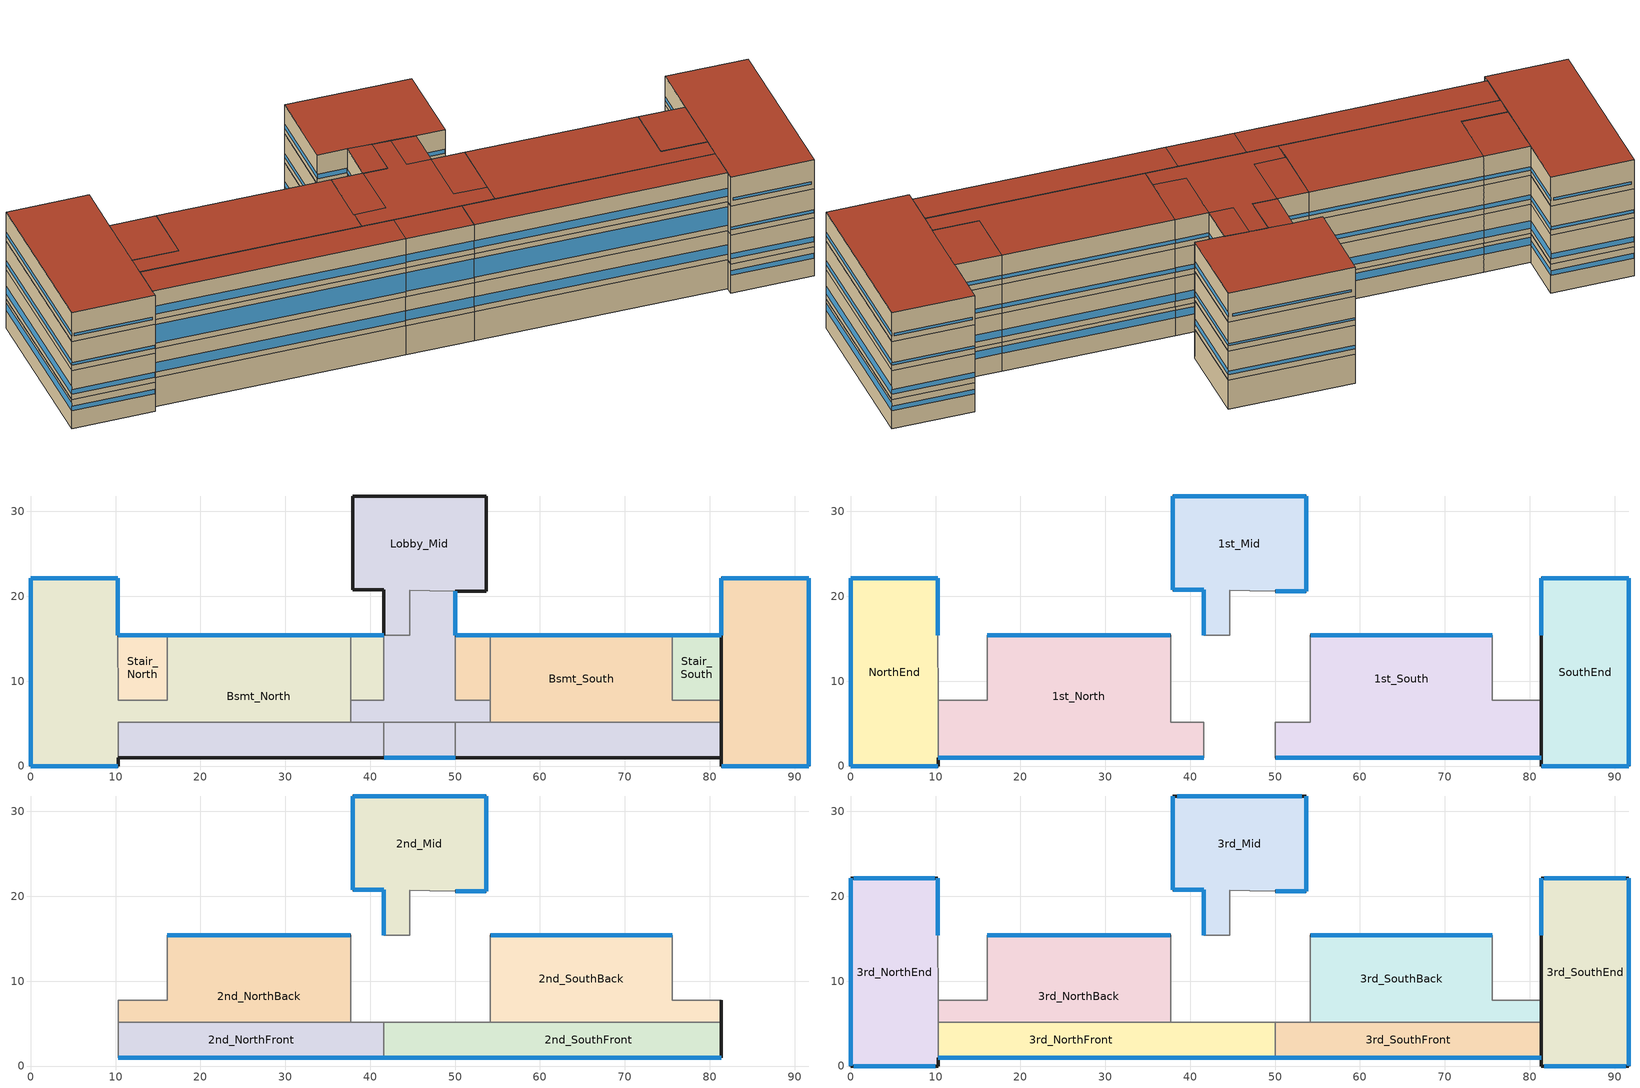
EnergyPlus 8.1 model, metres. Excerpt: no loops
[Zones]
Bsmt_North
 floor ground (Bldg101 Exterior Floor): 10.27,22.12 10.27,15.39 10.3,0.97 10.3,0 0,0 0,22.12 z0; 37.71,15.39 37.71,5.18 10.3,5.18 10.3,0.97 10.29,7.77 16.07,7.77 16.07,15.39 z0; 41.62,15.39 41.62,7.77 37.71,7.77 37.71,15.39 z0
 wall outside (Bldg101 Exterior Brick Wall): 10.27,15.39 10.27,22.12 0,22.12 0,0 10.3,0 10.3,0.97 / 41.62,15.39 37.71,15.39 16.07,15.39 z0:4.06
 wall to Lobby_Mid (Bldg101 Interior Partition Brick): 10.3,0.97 10.3,5.18 37.71,5.18 37.71,7.77 41.62,7.77 41.62,15.39 z0:4.06
 wall to Stair_North (Bldg101 Interior Partition Brick): 16.07,15.39 16.07,7.77 10.29,7.77 10.27,15.39 z0:4.06
 window (Bldg101 Window): 37.68,15.39 16.09,15.39 / 0,22.1 0,0.03 z2.5:3.52; 0.03,0 10.27,0 / 10.25,22.12 0.03,22.12 z2.5:3.15; 10.27,15.42 10.27,22.1 z2.5:3.16; 41.59,15.39 37.73,15.39 z2.5:3.53
Bsmt_South
 floor ground (Bldg101 Exterior Floor): 91.68,22.12 91.68,0 81.38,0 81.39,22.12 z0; 75.6,15.39 75.6,7.77 81.39,7.77 81.38,5.18 54.17,5.18 54.17,15.39 z0; 54.17,15.39 54.17,7.77 50.05,7.77 50.05,15.39 z0
 wall outside (Bldg101 Exterior Brick Wall): 81.38,5.18 81.39,7.77 81.39,5.18 81.38,2.77 81.38,0 91.68,0 91.68,22.12 81.39,22.12 81.39,15.39 81.39,7.77 / 75.6,15.39 54.17,15.39 50.05,15.39 z0:4.06
 wall to Lobby_Mid (Bldg101 Interior Partition Brick): 50.05,15.39 50.05,7.77 54.17,7.77 54.17,5.18 81.38,5.18 z0:4.06
 wall to Stair_South (Bldg101 Interior Partition Brick): 81.39,7.77 75.6,7.77 75.6,15.39 z0:4.06
 window (Bldg101 Window): 91.66,22.12 81.42,22.12 / 81.41,0 91.66,0 z2.5:3.15; 91.68,0.03 91.68,22.1 / 75.58,15.39 54.19,15.39 z2.5:3.52; 81.39,22.1 81.39,15.42 z2.5:3.16; 54.14,15.39 50.08,15.39 z2.5:3.53
Lobby_Mid
 floor ground (Bldg101 Exterior Floor): 47,20.65 50.05,20.59 50.05,15.39 47,15.39 z0; 53.66,31.81 53.66,20.59 50.05,20.59 41.62,20.76 37.96,20.76 37.96,31.81 z0; 41.62,5.18 41.62,0.97 10.3,0.97 10.3,5.18 z0; 41.62,5.18 50.05,5.18 50.05,0.97 41.62,0.97 z0; 81.38,5.18 81.38,0.97 50.05,0.97 50.05,5.18 z0; 44.67,20.7 47,20.65 47,15.39 50.05,15.39 50.05,7.77 54.17,7.77 54.17,5.18 37.71,5.18 37.71,7.77 41.62,7.77 41.62,15.39 44.67,15.39 z0; 41.62,20.76 44.67,20.7 44.67,15.39 41.62,15.39 z0
 floor to Bsmt_North (Bldg101 Interior Floor): 41.62,15.39 41.62,7.77 37.71,7.77 37.71,15.39 z4.06
 floor to Bsmt_South (Bldg101 Interior Floor): 54.17,15.39 54.17,7.77 50.05,7.77 50.05,15.39 z4.06
 wall outside (Bldg101 Exterior Brick Wall): 50.05,15.39 50.05,20.59 53.66,20.59 53.66,31.81 37.96,31.81 37.96,20.76 41.62,20.76 41.62,15.39 / 10.3,0.97 41.62,0.97 50.05,0.97 81.38,0.97 81.38,5.18 z0:4.06; 41.62,0.97 50.05,0.97 / 41.62,15.39 37.71,15.39 / 54.17,15.39 50.05,15.39 50.05,20.59 z4.06:8.13; 41.62,15.39 37.71,15.39 / 54.17,15.39 50.05,15.39 50.05,20.59 z8.13:12.19; 41.62,15.39 37.71,15.39 / 54.17,15.39 50.05,15.39 50.05,20.59 z12.19:16.26
 wall to 1st_South (Bldg101 Interior Partition Brick): 50.05,0.97 50.05,5.18 54.17,5.18 54.17,7.77 54.17,15.39 z4.06:8.13
 wall to 1st_North (Bldg101 Interior Partition Brick): 37.71,15.39 37.71,7.77 37.71,5.18 41.62,5.18 41.62,0.97 z4.06:8.13
 wall to 1st_Mid (Bldg101 Interior Partition Brick): 50.05,20.59 47,20.65 44.67,20.7 44.67,15.39 41.62,15.39 z4.06:8.13
 wall to 2nd_SouthBack (Bldg101 Interior Partition Brick): 54.17,5.18 54.17,7.77 54.17,15.39 z8.13:12.19
 wall to 2nd_SouthFront (Bldg101 Interior Partition Brick): 41.62,5.18 50.05,5.18 54.17,5.18 z8.13:12.19
 wall to 2nd_NorthFront (Bldg101 Interior Partition Brick): 37.71,5.18 41.62,5.18 z8.13:12.19
 wall to 2nd_NorthBack (Bldg101 Interior Partition Brick): 37.71,15.39 37.71,7.77 37.71,5.18 z8.13:12.19
 wall to 2nd_Mid (Bldg101 Interior Partition Brick): 50.05,20.59 47,20.65 44.67,20.7 44.67,15.39 41.62,15.39 z8.13:12.19
 wall to 3rd_SouthBack (Bldg101 Interior Partition Brick): 54.17,5.18 54.17,7.77 54.17,15.39 z12.19:16.26
 wall to 3rd_SouthFront (Bldg101 Interior Partition Brick): 50.05,5.18 54.17,5.18 z12.19:16.26
 wall to 3rd_NorthFront (Bldg101 Interior Partition Brick): 37.71,5.18 41.62,5.18 50.05,5.18 z12.19:16.26
 wall to 3rd_NorthBack (Bldg101 Interior Partition Brick): 37.71,15.39 37.71,7.77 37.71,5.18 z12.19:16.26
 wall to 3rd_Mid (Bldg101 Interior Partition Brick): 50.05,20.59 47,20.65 44.67,20.7 44.67,15.39 41.62,15.39 z12.19:16.26
 window (Bldg101 Window): 41.64,0.97 50.03,0.97 z4.82:6.17; 41.59,15.39 37.73,15.39 / 54.14,15.39 50.08,15.39 / 50.05,15.42 50.05,20.56 z4.82:5.85; 41.59,15.39 37.73,15.39 / 54.14,15.39 50.08,15.39 / 50.05,15.42 50.05,20.56 z8.89:9.46; 41.59,15.39 37.73,15.39 / 54.14,15.39 50.08,15.39 z12.95:13.45; 50.05,15.42 50.05,20.56 z12.95:13.44
 roof outside (Bldg101 Exterior Roof): 54.17,5.18 54.17,7.77 50.05,7.77 50.05,15.39 47,15.39 47,20.65 44.67,20.7 44.67,15.39 41.62,15.39 41.62,7.77 37.71,7.77 37.71,5.18 z16.26; 41.62,7.77 41.62,15.39 37.71,15.39 37.71,7.77 z16.26; 54.17,7.77 54.17,15.39 50.05,15.39 50.05,7.77 z16.26; 50.05,15.39 50.05,20.59 47,20.65 47,15.39 z16.26
Stair_North
 floor ground (Bldg101 Exterior Floor): 16.07,15.39 16.07,7.77 10.29,7.77 10.27,15.39 z0
 wall outside (Bldg101 Exterior Brick Wall): 16.07,15.39 10.27,15.39 z4.06:8.13; 16.07,15.39 10.27,15.39 z8.13:12.19; 16.07,15.39 10.27,15.39 z12.19:16.26; 16.07,15.39 10.27,15.39 z0:4.06
 wall to 1st_North (Bldg101 Interior Partition Brick): 10.29,7.77 16.07,7.77 16.07,15.39 z4.06:8.13
 wall to NorthEnd (Bldg101 Interior Partition Brick): 10.27,15.39 10.29,7.77 z4.06:8.13; 10.27,15.39 10.29,7.77 z8.13:12.19
 wall to 2nd_NorthBack (Bldg101 Interior Partition Brick): 10.29,7.77 16.07,7.77 16.07,15.39 z8.13:12.19
 wall to 3rd_NorthBack (Bldg101 Interior Partition Brick): 10.29,7.77 16.07,7.77 16.07,15.39 z12.19:16.26
 wall to 3rd_NorthEnd (Bldg101 Interior Partition Brick): 10.27,15.39 10.29,7.77 z12.19:16.26
 window (Bldg101 Window): 16.04,15.39 10.3,15.39 z4.82:5.85; 16.04,15.39 10.3,15.39 z8.89:9.46; 16.04,15.39 10.3,15.39 z12.95:13.44; 16.04,15.39 10.3,15.39 z2.5:3.52
 roof outside (Bldg101 Exterior Roof): 16.07,7.77 16.07,15.39 10.27,15.39 10.29,7.77 z16.26
Stair_South
 floor ground (Bldg101 Exterior Floor): 81.39,15.39 81.39,7.77 75.6,7.77 75.6,15.39 z0
 wall outside (Bldg101 Exterior Brick Wall): 81.39,7.77 81.39,15.39 75.6,15.39 z4.06:8.13; 81.39,7.77 81.39,15.39 75.6,15.39 z8.13:12.19; 81.39,7.77 81.39,15.39 75.6,15.39 z12.19:16.26; 81.39,7.77 81.39,15.39 75.6,15.39 z0:4.06
 wall to 1st_South (Bldg101 Interior Partition Brick): 75.6,15.39 75.6,7.77 81.39,7.77 z4.06:8.13
 wall to 2nd_SouthBack (Bldg101 Interior Partition Brick): 75.6,15.39 75.6,7.77 81.39,7.77 z8.13:12.19
 wall to 3rd_SouthBack (Bldg101 Interior Partition Brick): 75.6,15.39 75.6,7.77 81.39,7.77 z12.19:16.26
 window (Bldg101 Window): 81.37,15.39 75.63,15.39 z4.82:5.85; 81.37,15.39 75.63,15.39 z8.89:9.46; 81.37,15.39 75.63,15.39 z12.95:13.44; 81.37,15.39 75.63,15.39 z2.5:3.52
 roof outside (Bldg101 Exterior Roof): 81.39,7.77 81.39,15.39 75.6,15.39 75.6,7.77 z16.26
1st_Mid
 floor to Lobby_Mid (Bldg101 Interior Floor): 41.62,20.76 44.67,20.7 44.67,15.39 41.62,15.39 z4.06; 53.66,31.81 53.66,20.59 50.05,20.59 41.62,20.76 37.96,20.76 37.96,31.81 z4.06
 wall outside (Bldg101 Exterior Brick Wall): 50.05,20.59 53.66,20.59 53.66,31.81 37.96,31.81 37.96,20.76 41.62,20.76 41.62,15.39 z4.06:8.13
 window (Bldg101 Window): 41.62,20.74 41.62,15.42 z4.82:5.85; 53.66,20.61 53.66,31.79 / 50.08,20.59 53.63,20.59 / 37.99,20.76 41.59,20.76 / 37.96,31.79 37.96,20.79 z4.82:5.48; 53.63,31.81 37.99,31.81 z4.82:5.31
1st_North
 floor to Bsmt_North (Bldg101 Interior Floor): 37.71,15.39 37.71,5.18 10.3,5.18 10.3,0.97 10.29,7.77 16.07,7.77 16.07,15.39 z4.06
 floor to Lobby_Mid (Bldg101 Interior Floor): 41.62,5.18 41.62,0.97 10.3,0.97 10.3,5.18 z4.06
 wall outside (Bldg101 Exterior Brick Wall): 37.71,15.39 16.07,15.39 / 10.3,0.97 41.62,0.97 z4.06:8.13
 wall to NorthEnd (Bldg101 Interior Partition Brick): 10.29,7.77 10.3,0.97 z4.06:8.13
 window (Bldg101 Window): 37.68,15.39 16.09,15.39 z4.82:5.84; 10.33,0.97 41.59,0.97 z4.82:6.17
1st_South
 floor to Lobby_Mid (Bldg101 Interior Floor): 81.38,5.18 81.38,0.97 50.05,0.97 50.05,5.18 z4.06
 floor to Bsmt_South (Bldg101 Interior Floor): 75.6,15.39 75.6,7.77 81.39,7.77 81.38,5.18 54.17,5.18 54.17,15.39 z4.06
 wall outside (Bldg101 Exterior Brick Wall): 50.05,0.97 81.38,0.97 81.38,5.18 81.39,7.77 / 75.6,15.39 54.17,15.39 z4.06:8.13
 window (Bldg101 Window): 50.08,0.97 81.36,0.97 z4.82:6.17; 75.58,15.39 54.19,15.39 z4.82:5.84
NorthEnd
 floor to Bsmt_North (Bldg101 Interior Floor): 10.27,22.12 10.27,15.39 10.3,0.97 10.3,0 0,0 0,22.12 z4.06
 wall outside (Bldg101 Exterior Brick Wall): 10.27,15.39 10.27,22.12 0,22.12 0,0 10.3,0 10.3,0.97 z4.06:8.13; 10.27,15.39 10.27,22.12 0,22.12 0,0 10.3,0 10.3,0.97 z8.13:12.19
 wall to 2nd_NorthBack (Bldg101 Interior Partition Brick): 10.3,0.97 10.29,7.77 z8.13:12.19
 window (Bldg101 Window): 0.03,0 10.27,0 / 10.25,22.12 0.03,22.12 z4.82:5.48; 0,22.1 0,0.03 z4.82:5.84; 10.27,15.42 10.27,22.1 z4.82:5.85; 0.03,0 10.27,0 / 10.25,22.12 0.03,22.12 z8.89:9.26; 0,22.1 0,0.03 / 10.27,15.42 10.27,22.1 z8.89:9.46
SouthEnd
 floor to Bsmt_South (Bldg101 Interior Floor): 91.68,22.12 91.68,0 81.38,0 81.39,22.12 z4.06
 wall outside (Bldg101 Exterior Brick Wall): 91.68,22.12 81.39,22.12 81.39,15.39 81.39,7.77 81.39,5.18 81.38,2.77 81.38,0 91.68,0 91.68,22.12 z4.06:8.13; 91.68,22.12 81.39,22.12 81.39,15.39 81.39,7.77 81.39,5.18 81.38,2.77 81.38,0 91.68,0 91.68,22.12 z8.13:12.19
 window (Bldg101 Window): 91.66,22.12 81.42,22.12 / 81.41,0 91.66,0 z4.82:5.48; 91.68,0.03 91.68,22.1 z4.82:5.84; 81.39,22.1 81.39,15.42 z4.82:5.85; 91.66,22.12 81.42,22.12 / 81.41,0 91.66,0 z8.89:9.26; 91.68,0.03 91.68,22.1 / 81.39,22.1 81.39,15.42 z8.89:9.46
2nd_Mid
 floor to 1st_Mid (Bldg101 Interior Floor): 41.62,20.76 44.67,20.7 44.67,15.39 41.62,15.39 z8.13; 53.66,31.81 53.66,20.59 50.05,20.59 41.62,20.76 37.96,20.76 37.96,31.81 z8.13
 wall outside (Bldg101 Exterior Brick Wall): 50.05,20.59 53.66,20.59 53.66,31.81 37.96,31.81 37.96,20.76 41.62,20.76 41.62,15.39 z8.13:12.19
 window (Bldg101 Window): 41.62,20.74 41.62,15.42 z8.89:9.46; 53.66,20.61 53.66,31.79 / 50.08,20.59 53.63,20.59 / 37.99,20.76 41.59,20.76 / 37.96,31.79 37.96,20.79 z8.89:9.38; 53.63,31.81 37.99,31.81 z8.89:9.21
2nd_NorthBack
 floor to 1st_North (Bldg101 Interior Floor): 37.71,15.39 37.71,5.18 10.3,5.18 10.3,0.97 10.29,7.77 16.07,7.77 16.07,15.39 z8.13
 wall outside (Bldg101 Exterior Brick Wall): 37.71,15.39 16.07,15.39 z8.13:12.19
 wall to 2nd_NorthFront (Bldg101 Interior Partition Brick): 10.3,0.97 10.3,5.18 37.71,5.18 z8.13:12.19
 window (Bldg101 Window): 37.68,15.39 16.09,15.39 z8.89:9.46
2nd_NorthFront
 floor to 1st_North (Bldg101 Interior Floor): 41.62,5.18 41.62,0.97 10.3,0.97 10.3,5.18 z8.13
 wall outside (Bldg101 Exterior Brick Wall): 10.3,0.97 41.62,0.97 z8.13:12.19
 wall to 2nd_SouthFront (Bldg101 Interior Partition Brick): 41.62,0.97 41.62,5.18 z8.13:12.19
 window (Bldg101 Window): 10.33,0.97 41.59,0.97 z8.89:11.49
2nd_SouthBack
 floor to 1st_South (Bldg101 Interior Floor): 75.6,15.39 75.6,7.77 81.39,7.77 81.38,5.18 54.17,5.18 54.17,15.39 z8.13
 wall outside (Bldg101 Exterior Brick Wall): 81.38,5.18 81.39,7.77 / 75.6,15.39 54.17,15.39 z8.13:12.19
 wall to 2nd_SouthFront (Bldg101 Interior Partition Brick): 54.17,5.18 81.38,5.18 z8.13:12.19
 window (Bldg101 Window): 75.58,15.39 54.19,15.39 z8.89:9.46
2nd_SouthFront
 floor to Lobby_Mid (Bldg101 Interior Floor): 50.05,5.18 50.05,0.97 41.62,0.97 41.62,5.18 z8.13
 floor to 1st_South (Bldg101 Interior Floor): 81.38,5.18 81.38,0.97 50.05,0.97 50.05,5.18 z8.13
 wall outside (Bldg101 Exterior Brick Wall): 41.62,0.97 50.05,0.97 81.38,0.97 81.38,5.18 z8.13:12.19
 window (Bldg101 Window): 41.64,0.97 50.03,0.97 z8.89:11.5; 50.08,0.97 81.36,0.97 z8.89:11.49
3rd_Mid
 floor to 2nd_Mid (Bldg101 Interior Floor): 41.62,20.76 44.67,20.7 44.67,15.39 41.62,15.39 z12.19; 53.66,31.81 53.66,20.59 50.05,20.59 41.62,20.76 37.96,20.76 37.96,31.81 z12.19
 wall outside (Bldg101 Exterior Brick Wall): 50.05,20.59 53.66,20.59 53.66,31.81 37.96,31.81 37.96,20.76 41.62,20.76 41.62,15.39 z12.19:16.26
 window (Bldg101 Window): 41.62,20.74 41.62,15.42 z12.95:13.44; 53.66,20.61 53.66,31.79 / 37.96,31.79 37.96,20.79 z12.95:13.52; 50.08,20.59 53.63,20.59 / 37.99,20.76 41.59,20.76 z12.95:13.53; 53.13,31.81 38.48,31.81 z12.95:13.26
 roof outside (Bldg101 Exterior Roof): 44.67,15.39 44.67,20.7 41.62,20.76 41.62,15.39 z16.26; 53.66,20.59 53.66,31.81 37.96,31.81 37.96,20.76 41.62,20.76 50.05,20.59 z16.26
3rd_NorthBack
 floor to 2nd_NorthBack (Bldg101 Interior Floor): 37.71,15.39 37.71,5.18 10.3,5.18 10.3,0.97 10.29,7.77 16.07,7.77 16.07,15.39 z12.19
 wall outside (Bldg101 Exterior Brick Wall): 37.71,15.39 16.07,15.39 z12.19:16.26
 wall to 3rd_NorthFront (Bldg101 Interior Partition Brick): 10.3,0.97 10.3,5.18 37.71,5.18 z12.19:16.26
 wall to 3rd_NorthEnd (Bldg101 Interior Partition Brick): 10.29,7.77 10.3,0.97 z12.19:16.26
 window (Bldg101 Window): 37.68,15.39 16.09,15.39 z12.95:13.44
 roof outside (Bldg101 Exterior Roof): 10.3,0.97 10.3,5.18 37.71,5.18 37.71,15.39 16.07,15.39 16.07,7.77 10.29,7.77 z16.26
3rd_NorthEnd
 floor to NorthEnd (Bldg101 Interior Floor): 10.27,22.12 10.27,15.39 10.3,0.97 10.3,0 0,0 0,22.12 z12.19
 wall outside (Bldg101 Exterior Brick Wall): 10.27,15.39 10.27,22.12 0,22.12 0,0 10.3,0 10.3,0.97 z12.19:16.26
 window (Bldg101 Window): 0.34,0 9.96,0 / 9.93,22.12 0.34,22.12 z12.95:13.26; 0,22.1 0,0.03 / 10.27,15.42 10.27,22.1 z12.95:13.44
 roof outside (Bldg101 Exterior Roof): 10.3,0 10.3,0.97 10.27,15.39 10.27,22.12 0,22.12 0,0 z16.26
3rd_NorthFront
 floor to 2nd_NorthFront (Bldg101 Interior Floor): 41.62,5.18 41.62,0.97 10.3,0.97 10.3,5.18 z12.19
 floor to 2nd_SouthFront (Bldg101 Interior Floor): 50.05,5.18 50.05,0.97 41.62,0.97 41.62,5.18 z12.19
 wall outside (Bldg101 Exterior Brick Wall): 10.3,0.97 41.62,0.97 50.05,0.97 z12.19:16.26
 wall to 3rd_SouthFront (Bldg101 Interior Partition Brick): 50.05,0.97 50.05,5.18 z12.19:16.26
 window (Bldg101 Window): 10.33,0.97 41.59,0.97 z12.95:14.05; 41.64,0.97 50.03,0.97 z12.95:14.06
 roof outside (Bldg101 Exterior Roof): 41.62,0.97 41.62,5.18 10.3,5.18 10.3,0.97 z16.26; 50.05,0.97 50.05,5.18 41.62,5.18 41.62,0.97 z16.26
3rd_SouthBack
 floor to 2nd_SouthBack (Bldg101 Interior Floor): 75.6,15.39 75.6,7.77 81.39,7.77 81.38,5.18 54.17,5.18 54.17,15.39 z12.19
 wall outside (Bldg101 Exterior Brick Wall): 81.38,5.18 81.39,7.77 / 75.6,15.39 54.17,15.39 z12.19:16.26
 wall to 3rd_SouthFront (Bldg101 Interior Partition Brick): 54.17,5.18 81.38,5.18 z12.19:16.26
 window (Bldg101 Window): 75.58,15.39 54.19,15.39 z12.95:13.44
 roof outside (Bldg101 Exterior Roof): 81.38,5.18 81.39,7.77 75.6,7.77 75.6,15.39 54.17,15.39 54.17,5.18 z16.26
3rd_SouthEnd
 floor to SouthEnd (Bldg101 Interior Floor): 91.68,22.12 91.68,0 81.38,0 81.39,22.12 z12.19
 wall outside (Bldg101 Exterior Brick Wall): 91.68,22.12 81.39,22.12 81.39,15.39 81.39,7.77 81.39,5.18 81.38,2.77 81.38,0 91.68,0 91.68,22.12 z12.19:16.26
 window (Bldg101 Window): 91.34,22.12 81.74,22.12 / 81.72,0 91.34,0 z12.95:13.26; 91.68,0.03 91.68,22.1 / 81.39,22.1 81.39,15.42 z12.95:13.44
 roof outside (Bldg101 Exterior Roof): 91.68,0 91.68,22.12 81.39,22.12 81.38,0 z16.26
3rd_SouthFront
 floor to 2nd_SouthFront (Bldg101 Interior Floor): 81.38,5.18 81.38,0.97 50.05,0.97 50.05,5.18 z12.19
 wall outside (Bldg101 Exterior Brick Wall): 50.05,0.97 81.38,0.97 81.38,5.18 z12.19:16.26
 window (Bldg101 Window): 50.08,0.97 81.36,0.97 z12.95:14.05
 roof outside (Bldg101 Exterior Roof): 81.38,0.97 81.38,5.18 50.05,5.18 50.05,0.97 z16.26
[Building]
Medium Office: North Axis {deg}=85; Loads Convergence Tolerance Value=0.075; Temperature Convergence Tolerance Value {deltaC}=0.4; Solar Distribution=FullExterior; Maximum Number of Warmup Days=50
[Site:Location]
Site 1: Latitude {deg}=39.87; Longitude {deg}=-75.23; Time Zone {hr}=-5; Elevation {m}=2
[SizingPeriod:DesignDay] Day of Month=21; Dry-Bulb Temperature Range Modifier Type=DefaultMultipliers; Barometric Pressure {Pa}=100965; Wind Direction {deg}=300; Rain Indicator=No; Snow Indicator=No; Daylight Saving Time Indicator=No
Name | Month | Day Type | Maximum Dry-Bulb Temperature {C} | Daily Dry-Bulb Temperature Range {deltaC} | Humidity Condition Type | Wetbulb or DewPoint at Maximum Dry-Bulb {C} | Wind Speed {m/s} | Solar Model Indicator | ASHRAE Clear Sky Optical Depth for Beam Irradiance (taub) | ASHRAE Clear Sky Optical Depth for Diffuse Irradiance (taud) | Enthalpy at Maximum Dry-Bulb {J/kg} | Sky Clearness
Philadelphia Ne Philadelphia Ann Clg .4% Condns DB=>MWB | 7 | SummerDesignDay | 33.9 | 10.3 | Wetbulb | 24.3 | 4.4 | ASHRAETau | 0.537 | 1.806
Philadelphia Ne Philadelphia Ann Clg .4% Condns DP=>MDB | 7 | SummerDesignDay | 28.5 | 10.3 | Dewpoint | 24.2 | 4.4 | ASHRAETau | 0.537 | 1.806
Philadelphia Ne Philadelphia Ann Clg .4% Condns Enth=>MDB | 7 | SummerDesignDay | 31.5 | 10.3 | Enthalpy |  | 4.4 | ASHRAETau | 0.537 | 1.806 | 80400
Philadelphia Ne Philadelphia Ann Clg .4% Condns WB=>MDB | 7 | SummerDesignDay | 31.6 | 10.3 | Wetbulb | 26 | 4.4 | ASHRAETau | 0.537 | 1.806
Philadelphia Ne Philadelphia Ann Htg 99.6% Condns DB | 1 | WinterDesignDay | -11.7 | 0 | Wetbulb | -11.7 | 4.5 | ASHRAEClearSky |  |  |  | 0
Philadelphia Ne Philadelphia Ann Htg Wind 99.6% Condns WS=>MCDB | 1 | WinterDesignDay | 0.2 | 0 | Wetbulb | 0.2 | 11.1 | ASHRAEClearSky |  |  |  | 0
Philadelphia Ne Philadelphia Ann Hum_n 99.6% Condns DP=>MCDB | 1 | WinterDesignDay | -10.6 | 0 | Dewpoint | -19.9 | 4.5 | ASHRAEClearSky |  |  |  | 0
[Material] Thermal Absorptance=0.9
Name | Roughness | Thickness {m} | Conductivity {W/m-K} | Density {kg/m3} | Specific Heat {J/kg-K} | Solar Absorptance | Visible Absorptance
Bldg101 Clay Roof Tile | Rough | 0.0254 | 1.00383 | 2002.31 | 879.228 | 0.7 | 0.7
Bldg101 Exterior Brick | Rough | 0.4572 | 0.576854 | 1281.48 | 795.492 | 0.63 | 0.6
Bldg101 Exterior Floor Cast Concrete | Rough | 0.4572 | 0.598834 | 1281.48 | 837.36 | 0.7 | 0.7
Bldg101 Glass Fibre Insulation | Rough | 0.1524 | 0.0432684 | 10.412 | 837.36 | 0.6 | 0.6
Bldg101 Interior Brick | Rough | 0.3048 | 0.576335 | 1281.48 | 795.492 | 0.6 | 0.6
Bldg101 Roof Felt | VeryRough | 0.0050038 | 1.19421 | 2258.6 | 837.36 | 0.8 | 0.8
Bldg101 Roof Sheating | MediumSmooth | 0.0254 | 0.158708 | 640.739 | 1632.852 | 0.7 | 0.7
Bldg101 Wood Flooring | MediumSmooth | 0.127 | 0.1 | 640.739 | 1632.852 | 0.7 | 0.7
[Material:NoMass]
CP02 CARPET PAD: Roughness=VeryRough; Thermal Resistance {m2-K/W}=0.2165; Thermal Absorptance=0.9; Solar Absorptance=0.7; Visible Absorptance=0.8
[WindowMaterial:Glazing]
Bldg101 6mm Clear Glass: Optical Data Type=SpectralAverage; Thickness {m}=0.00599999; Solar Transmittance at Normal Incidence=0.837; Front Side Solar Reflectance at Normal Incidence=0.075; Back Side Solar Reflectance at Normal Incidence=0.075; Visible Transmittance at Normal Incidence=0.898; Front Side Visible Reflectance at Normal Incidence=0.081; Back Side Visible Reflectance at Normal Incidence=0.081; Infrared Transmittance at Normal Incidence=0; Front Side Infrared Hemispherical Emissivity=0.84; Back Side Infrared Hemispherical Emissivity=0.84; Conductivity {W/m-K}=0.9
[WindowMaterial:Gas]
Bldg101 13mm Air: Gas Type=Air; Thickness {m}=0.0127
[Construction]
Bldg101 Exterior Brick Wall: Bldg101 Exterior Brick
Bldg101 Exterior Floor: Bldg101 Exterior Floor Cast Concrete, Bldg101 Wood Flooring, CP02 CARPET PAD
Bldg101 Exterior Roof: Bldg101 Clay Roof Tile, Bldg101 Roof Felt, Bldg101 Roof Sheating, Bldg101 Glass Fibre Insulation
Bldg101 Interior Ceiling; Bldg101 Interior Floor: Bldg101 Wood Flooring
Bldg101 Interior Partition Brick: Bldg101 Interior Brick
Bldg101 Window: Bldg101 6mm Clear Glass, Bldg101 13mm Air, Bldg101 6mm Clear Glass
[Zone]
Name | Part of Total Floor Area
1st_Mid; 1st_North; 1st_South; 2nd_Mid; 2nd_SouthFront; 3rd_Mid; 3rd_NorthFront; Bsmt_North; Bsmt_South; Lobby_Mid; NorthEnd; SouthEnd; Stair_North; Stair_South | Yes
2nd_NorthBack; 2nd_NorthFront; 2nd_SouthBack; 3rd_NorthBack; 3rd_NorthEnd; 3rd_SouthBack; 3rd_SouthEnd; 3rd_SouthFront
[InternalMass]
Name | Construction | Zone | Surface Area {m2}
Merged Surface 223 - Surface 236 | Bldg101 Interior Partition Brick | 1st_Mid | 12.3871
Merged Surface 141 - Surface 153 | Bldg101 Interior Partition Brick | 1st_North | 17.1354
Merged Surface 148 - Surface 154 | Bldg101 Interior Partition Brick | 1st_North | 111.38
Merged Surface 168 - Surface 188 | Bldg101 Interior Partition Brick | 1st_South | 110.618
Merged Surface 343 - Surface 356 | Bldg101 Interior Partition Brick | 2nd_Mid | 12.3871
Merged Surface 278 - Surface 286 | Bldg101 Interior Partition Brick | 2nd_SouthFront | 17.1354
Merged Surface 463 - Surface 476 | Bldg101 Interior Partition Brick | 3rd_Mid | 12.3871
Merged Surface 391 - Surface 400 | Bldg101 Interior Partition Brick | 3rd_NorthFront | 17.1354
Merged Surface 22 - Surface 8 | Bldg101 Interior Partition Brick | Bsmt_North | 27.6645
Merged Surface 26 - Surface 90 | Bldg101 Interior Partition Brick | Bsmt_North | 30.96768
Merged Surface 70 - Surface 94 | Bldg101 Interior Partition Brick | Bsmt_South | 30.96768
Merged Surface 100 - Surface 59 | Bldg101 Interior Partition Brick | Lobby_Mid | 21.5711
Merged Surface 101 - Surface 58; Merged Surface 107 - Surface 62; Merged Surface 182 - Surface 227; Merged Surface 302 - Surface 347; Merged Surface 422 - Surface 467 | Bldg101 Interior Partition Brick | Lobby_Mid | 12.3843
Merged Surface 103 - Surface 116; Merged Surface 109 - Surface 114 | Bldg101 Interior Partition Brick | Lobby_Mid | 12.3871
Merged Surface 108 - Surface 61; Merged Surface 181 - Surface 228; Merged Surface 301 - Surface 348; Merged Surface 421 - Surface 468 | Bldg101 Interior Partition Brick | Lobby_Mid | 21.3708
Merged Surface 110 - Surface 225; Merged Surface 230 - Surface 345; Merged Surface 350 - Surface 465 | Bldg101 Interior Ceiling | Lobby_Mid | 15.9266
Merged Surface 115 - Surface 60 | Bldg101 Interior Partition Brick | Lobby_Mid | 9.50437
Merged Surface 157 - Surface 42 | Bldg101 Interior Floor | Lobby_Mid | 35.5561
Merged Surface 161 - Surface 173; Merged Surface 41 - Surface 53 | Bldg101 Interior Partition Brick | Lobby_Mid | 34.2709
Merged Surface 170 - Surface 65 | Bldg101 Interior Floor | Lobby_Mid | 119.253
Merged Surface 176 - Surface 209; Merged Surface 296 - Surface 329; Merged Surface 35 - Surface 54; Merged Surface 416 - Surface 449 | Bldg101 Interior Partition Brick | Lobby_Mid | 15.8967
Merged Surface 177 - Surface 208; Merged Surface 183 - Surface 216; Merged Surface 297 - Surface 328; Merged Surface 303 - Surface 336; Merged Surface 417 - Surface 448; Merged Surface 423 - Surface 456 | Bldg101 Interior Partition Brick | Lobby_Mid | 30.96768
Merged Surface 184 - Surface 215; Merged Surface 304 - Surface 335; Merged Surface 424 - Surface 455; Merged Surface 47 - Surface 52 | Bldg101 Interior Partition Brick | Lobby_Mid | 16.7225
Merged Surface 185 - Surface 290; Merged Surface 305 - Surface 410 | Bldg101 Interior Ceiling | Lobby_Mid | 119.253
Merged Surface 212 - Surface 327; Merged Surface 332 - Surface 447 | Bldg101 Interior Ceiling | Lobby_Mid | 29.8064
Merged Surface 218 - Surface 333; Merged Surface 338 - Surface 453 | Bldg101 Interior Ceiling | Lobby_Mid | 31.3548
Merged Surface 31 - Surface 40; Merged Surface 38 - Surface 46 | Bldg101 Interior Partition Brick | Lobby_Mid | 17.1354
Merged Surface 129 - Surface 241 | Bldg101 Interior Ceiling | NorthEnd | 227.51
Merged Surface 139 - Surface 250 | Bldg101 Interior Ceiling | SouthEnd | 227.724
Merged Surface 201 - Surface 86 | Bldg101 Interior Floor | Stair_North | 44.0778
Merged Surface 206 - Surface 321; Merged Surface 326 - Surface 441 | Bldg101 Interior Ceiling | Stair_North | 44.0778
Merged Surface 195 - Surface 80 | Bldg101 Interior Floor | Stair_South | 44.0976
Merged Surface 200 - Surface 315; Merged Surface 320 - Surface 435 | Bldg101 Interior Ceiling | Stair_South | 44.0976
[People] Number of People Schedule=Bldg101_Office_OccSchedule; Number of People Calculation Method=People; Fraction Radiant=0.3; Activity Level Schedule=Medium Office Activity
Name | Zone or ZoneList | Number of People
People 25 | 1st_Mid | 5.64554
People 26 | 1st_Mid | 0.525471
People 33 | 1st_North | 7.61919
People 34 | 1st_South | 7.55177
People 31 | 2nd_Mid | 0.525471
People 32 | 2nd_Mid | 5.64554
People 23 | 2nd_SouthFront | 1.14817
People 24 | 2nd_SouthFront | 4.26606
People 12 | 3rd_Mid | 0.525471
People 11 | Bsmt_North | 7.61919
People 27 | Bsmt_South | 7.55177
People 28 | Bsmt_South | 7.3536
People 13; People 15; People 17; People 19 | Lobby_Mid | 3.8509
People 14; People 16; People 18; People 21 | Lobby_Mid | 0.514298
People 20 | Lobby_Mid | 0.525471
People 29; People 30 | NorthEnd | 7.3467
People 22 | SouthEnd | 7.3536
[Lights] Design Level Calculation Method=LightingLevel; Return Air Fraction=0; Fraction Radiant=0.42; Fraction Visible=0.18
Name | Zone or ZoneList | Schedule | Lighting Level {W}
Lights 41 | 1st_Mid | Bldg101_Office_LightSchedule | 4365.89
Lights 42 | 1st_Mid | Bldg101_Office_LightSchedule | 201.431
Lights 50 | 1st_North | Always Off | 710.6875
Lights 51 | 1st_North | Bldg101_Office_LightSchedule | 2920.69
Lights 52 | 1st_South | Always Off | 711.009
Lights 53 | 1st_South | Bldg101_Office_LightSchedule | 2894.85
Lights 48 | 2nd_Mid | Bldg101_Office_LightSchedule | 201.431
Lights 49 | 2nd_Mid | Bldg101_Office_LightSchedule | 2164.12
Lights 39 | 2nd_SouthFront | Bldg101_Office_LightSchedule | 887.916
Lights 40 | 2nd_SouthFront | Bldg101_Office_LightSchedule | 1635.32
Lights 15 | 3rd_Mid | Bldg101_Office_LightSchedule | 201.431
Lights 16 | 3rd_Mid | Always Off | 940.924
Lights 12 | Bsmt_North | Always On | 3174.66
Lights 13 | Bsmt_North | Always Off | 160.417
Lights 14 | Bsmt_North | Always Off | 1224.45
Lights 43 | Bsmt_South | Always Off | 168.75
Lights 44 | Bsmt_South | Bldg101_Office_LightSchedule | 2894.85
Lights 45 | Bsmt_South | Bldg101_Office_LightSchedule | 2818.88
Lights 17; Lights 22; Lights 26; Lights 30 | Lobby_Mid | Always On | 1604.54
Lights 18; Lights 31 | Lobby_Mid | Always Off | 191.361
Lights 19; Lights 23; Lights 27 | Lobby_Mid | Always Off | 160.417
Lights 20; Lights 24; Lights 28 | Lobby_Mid | Always Off | 168.75
Lights 21; Lights 25; Lights 29; Lights 36 | Lobby_Mid | Bldg101_Office_LightSchedule | 197.147
Lights 32 | Lobby_Mid | Always Off | 710.6875
Lights 33 | Lobby_Mid | Always Off | 711.009
Lights 34 | Lobby_Mid | Always Off | 940.924
Lights 35 | Lobby_Mid | Bldg101_Office_LightSchedule | 201.431
Lights 46; Lights 47 | NorthEnd | Bldg101_Office_LightSchedule | 2816.23
Lights 37 | SouthEnd | Bldg101_Office_LightSchedule | 2818.88
Lights 38 | SouthEnd | Always Off | 1225.6
[ElectricEquipment] Design Level Calculation Method=EquipmentLevel; Fraction Radiant=0.3; Fraction Lost=0
Name | Zone or ZoneList | Schedule | Design Level {W} | Fraction Latent
Electric Equipment 17 | 1st_Mid | Bldg101_EquipmentSchedule | 1881.85
Electric Equipment 23 | 1st_North | Bldg101_EquipmentSchedule | 2539.73
Electric Equipment 24 | 1st_South | Bldg101_EquipmentSchedule | 2517.26
Electric Equipment 22 | 2nd_Mid | Bldg101_EquipmentSchedule | 1881.85
Electric Equipment 15 | 2nd_SouthFront | Bldg101_EquipmentSchedule | 382.722
Electric Equipment 16 | 2nd_SouthFront | Bldg101_EquipmentSchedule | 1422.02
Electric Equipment 9 | Bsmt_North | Always On Discrete | 2539.73
Electric Equipment 18 | Bsmt_South | Bldg101_EquipmentSchedule | 2517.26
Electric Equipment 19 | Bsmt_South | Bldg101_EquipmentSchedule | 2451.2
Electric Equipment 10; Electric Equipment 11; Electric Equipment 12; Electric Equipment 13 | Lobby_Mid | Always On Discrete | 1283.63
Electric Equipment 20 | NorthEnd | Bldg101_EquipmentSchedule | 2448.9
Electric Equipment 21 | NorthEnd | Bldg101_EquipmentSchedule | 4897.8 | 0
Electric Equipment 14 | SouthEnd | Bldg101_EquipmentSchedule | 2451.2
[ZoneInfiltration:DesignFlowRate] Schedule=Always On; Design Flow Rate Calculation Method=Flow/Zone; Constant Term Coefficient=1; Temperature Term Coefficient=0; Velocity Term Coefficient=0
Name | Zone or ZoneList | Design Flow Rate {m3/s} | Velocity Squared Term Coefficient
Bldg101_InfiltrationDesignFlowRate2 7 | 1st_Mid | 0.00401885
Bldg101_InfiltrationDesignFlowRate3 2 | 1st_Mid | 0.0338419
Bldg101_InfiltrationDesignFlowRate6 7 | 1st_North | 0.0161894
Bldg101_InfiltrationDesignFlowRate9 18 | 1st_North | 0.023429 | 0
Bldg101_InfiltrationDesignFlowRate6 8 | 1st_South | 0.0179718
Bldg101_InfiltrationDesignFlowRate9 19 | 1st_South | 0.0265928 | 0
Bldg101_InfiltrationDesignFlowRate2 8 | 2nd_Mid | 0.00401885
Bldg101_InfiltrationDesignFlowRate6 6 | 2nd_Mid | 0.0338419
Bldg101_InfiltrationDesignFlowRate3 1 | 2nd_SouthFront | 0.00630855
Bldg101_InfiltrationDesignFlowRate6 2 | 2nd_SouthFront | 0.0265928
Bldg101_InfiltrationDesignFlowRate2 1 | 3rd_Mid | 0.0070143
Bldg101_InfiltrationDesignFlowRate9 4 | 3rd_Mid | 0.0660243 | 0
Bldg101_InfiltrationDesignFlowRate5 1 | Bsmt_North | 0.0161894
Bldg101_InfiltrationDesignFlowRate9 2 | Bsmt_North | 0.00292625 | 0
Bldg101_InfiltrationDesignFlowRate9 3 | Bsmt_North | 0.0376993 | 0
Bldg101_InfiltrationDesignFlowRate6 3 | Bsmt_South | 0.0179718
Bldg101_InfiltrationDesignFlowRate6 4 | Bsmt_South | 0.0485017
Bldg101_InfiltrationDesignFlowRate9 17 | Bsmt_South | 0.00307827 | 0
Bldg101_InfiltrationDesignFlowRate2 2; Bldg101_InfiltrationDesignFlowRate2 3; Bldg101_InfiltrationDesignFlowRate2 6 | Lobby_Mid | 0.00388584
Bldg101_InfiltrationDesignFlowRate2 4 | Lobby_Mid | 0.00681759
Bldg101_InfiltrationDesignFlowRate2 5 | Lobby_Mid | 0.00401885
Bldg101_InfiltrationDesignFlowRate5 2; Bldg101_InfiltrationDesignFlowRate5 3; Bldg101_InfiltrationDesignFlowRate5 5 | Lobby_Mid | 0
Bldg101_InfiltrationDesignFlowRate5 4 | Lobby_Mid | 0.021952
Bldg101_InfiltrationDesignFlowRate9 10 | Lobby_Mid | 0.00841298 | 0
Bldg101_InfiltrationDesignFlowRate9 11 | Lobby_Mid | 0.00885002 | 0
Bldg101_InfiltrationDesignFlowRate9 12; Bldg101_InfiltrationDesignFlowRate9 5 | Lobby_Mid | 0.00630855 | 0
Bldg101_InfiltrationDesignFlowRate9 13 | Lobby_Mid | 0.023429 | 0
Bldg101_InfiltrationDesignFlowRate9 14 | Lobby_Mid | 0.0265928 | 0
Bldg101_InfiltrationDesignFlowRate9 15 | Lobby_Mid | 0.0338419 | 0
Bldg101_InfiltrationDesignFlowRate9 6; Bldg101_InfiltrationDesignFlowRate9 8 | Lobby_Mid | 0.00292625 | 0
Bldg101_InfiltrationDesignFlowRate9 7; Bldg101_InfiltrationDesignFlowRate9 9 | Lobby_Mid | 0.00307827 | 0
Bldg101_InfiltrationDesignFlowRate4 1; Bldg101_InfiltrationDesignFlowRate6 5 | NorthEnd | 0.0376993
Bldg101_InfiltrationDesignFlowRate6 1 | SouthEnd | 0.0485017
Bldg101_InfiltrationDesignFlowRate9 16 | SouthEnd | 0.0485017 | 0
[AvailabilityManager:Scheduled]
Name | Schedule
Packaged Rooftop VAV with Reheat AHU1 Availability Manager; Packaged Rooftop VAV with Reheat AHU2 Availability Manager; Packaged Rooftop VAV with Reheat AHU3 Availability Manager | FanSchedule Always On
Air Loop HVAC Outdoor Air System 1 Availability Manager; Air Loop HVAC Outdoor Air System 2 Availability Manager; Air Loop HVAC Outdoor Air System 3 Availability Manager | Always On Discrete
[Schedule:Day:Interval]
Medium Office Bldg Light Rule 1 Day Schedule: No, 24:00, 0.15
Medium Office Bldg Light Default Schedule: No, 07:00, 0.2, 08:00, 0.302532, 09:00, 0.697564, 17:00, 0.900362, 18:00, 0.701085, 20:00, 0.501808, 22:00, 0.302532, 24:00, 0.2
Medium Office Bldg Light Summer Design Day; Always On Default Schedule; Always On Summer Design Day; Always On Winter Design Day; Always On Default Schedule 3; Always On Summer Design Day 3; Always On Winter Design Day 3: No, 24:00, 1
Medium Office Bldg Light Winter Design Day; Always Off Default Schedule; Always Off Summer Design Day; Always Off Winter Design Day; Medium Office Bldg Occ Rule 1 Day Schedule 5; Medium Office Bldg Occ Winter Design Day 5: No, 24:00, 0
Medium Office Activity Default Schedule; Medium Office Activity Summer Design Day; Medium Office Activity Winter Design Day: No, 24:00, 120
Medium Office Bldg Occ Default Schedule 5: No, 06:00, 0, 07:00, 0.1, 08:00, 0.2, 12:00, 0.95, 13:00, 0.5, 17:00, 0.95, 18:00, 0.7, 20:00, 0.4, 22:00, 0.1, 24:00, 0.05
Medium Office Bldg Occ Summer Design Day 5: No, 06:00, 0, 22:00, 1, 24:00, 0.05
Schedule Day 1: No, 08:00, 0.59899, 10:00, 0.798027, 17:00, 1, 18:00, 0.700248, 24:00, 0.602469
Schedule Day 2: No, 24:00, 0.599294
[Schedule:Week:Daily]
Schedule:Week:Daily {6b4f120a-fbec-43ba-ad91-f1982029f01f}: Medium Office Bldg Light Rule 1 Day Schedule, Medium Office Bldg Light Default Schedule, Medium Office Bldg Light Default Schedule, Medium Office Bldg Light Default Schedule, Medium Office Bldg Light Default Schedule, Medium Office Bldg Light Default Schedule, Medium Office Bldg Light Rule 1 Day Schedule, Medium Office Bldg Light Default Schedule, Medium Office Bldg Light Summer Design Day, Medium Office Bldg Light Winter Design Day, Medium Office Bldg Light Default Schedule, Medium Office Bldg Light Default Schedule
Schedule:Week:Daily {42a06efb-c956-4b7c-8b95-77a90770994d}: Always Off Default Schedule, Always Off Default Schedule, Always Off Default Schedule, Always Off Default Schedule, Always Off Default Schedule, Always Off Default Schedule, Always Off Default Schedule, Always Off Default Schedule, Always Off Summer Design Day, Always Off Winter Design Day, Always Off Default Schedule, Always Off Default Schedule
Schedule:Week:Daily {e2af9267-e3cb-4a7d-a2ee-483c1d8510f9}: Always On Default Schedule, Always On Default Schedule, Always On Default Schedule, Always On Default Schedule, Always On Default Schedule, Always On Default Schedule, Always On Default Schedule, Always On Default Schedule, Always On Summer Design Day, Always On Winter Design Day, Always On Default Schedule, Always On Default Schedule
Schedule:Week:Daily {b204ade9-5530-4114-8614-8a880491453e}: Schedule Day 2, Schedule Day 1, Schedule Day 1, Schedule Day 1, Schedule Day 1, Schedule Day 1, Schedule Day 2, Schedule Day 1, Schedule Day 1, Schedule Day 1, Schedule Day 1, Schedule Day 1
Schedule:Week:Daily {f0090dab-f2aa-4a99-9849-7503a47d8f29}: Medium Office Bldg Occ Rule 1 Day Schedule 5, Medium Office Bldg Occ Default Schedule 5, Medium Office Bldg Occ Default Schedule 5, Medium Office Bldg Occ Default Schedule 5, Medium Office Bldg Occ Default Schedule 5, Medium Office Bldg Occ Default Schedule 5, Medium Office Bldg Occ Rule 1 Day Schedule 5, Medium Office Bldg Occ Default Schedule 5, Medium Office Bldg Occ Summer Design Day 5, Medium Office Bldg Occ Winter Design Day 5, Medium Office Bldg Occ Default Schedule 5, Medium Office Bldg Occ Default Schedule 5
Schedule:Week:Daily {4c3f3379-1410-433b-9c0a-a412eba0533f}: Always On Default Schedule 3, Always On Default Schedule 3, Always On Default Schedule 3, Always On Default Schedule 3, Always On Default Schedule 3, Always On Default Schedule 3, Always On Default Schedule 3, Always On Default Schedule 3, Always On Summer Design Day 3, Always On Winter Design Day 3, Always On Default Schedule 3, Always On Default Schedule 3
Schedule:Week:Daily {d84faa3a-263e-4090-9833-0d0b54489e77}: Medium Office Activity Default Schedule, Medium Office Activity Default Schedule, Medium Office Activity Default Schedule, Medium Office Activity Default Schedule, Medium Office Activity Default Schedule, Medium Office Activity Default Schedule, Medium Office Activity Default Schedule, Medium Office Activity Default Schedule, Medium Office Activity Summer Design Day, Medium Office Activity Winter Design Day, Medium Office Activity Default Schedule, Medium Office Activity Default Schedule
[Schedule:Year]
Bldg101_Office_LightSchedule: Schedule:Week:Daily {6b4f120a-fbec-43ba-ad91-f1982029f01f}, 1, 1, 12, 31
Always Off: Schedule:Week:Daily {42a06efb-c956-4b7c-8b95-77a90770994d}, 1, 1, 12, 31
Always On: Schedule:Week:Daily {e2af9267-e3cb-4a7d-a2ee-483c1d8510f9}, 1, 1, 12, 31
Bldg101_EquipmentSchedule: Schedule:Week:Daily {b204ade9-5530-4114-8614-8a880491453e}, 1, 1, 12, 31
Bldg101_Office_OccSchedule: Schedule:Week:Daily {f0090dab-f2aa-4a99-9849-7503a47d8f29}, 1, 1, 12, 31
FanSchedule Always On: Schedule:Week:Daily {4c3f3379-1410-433b-9c0a-a412eba0533f}, 1, 1, 12, 31
Medium Office Activity: Schedule:Week:Daily {d84faa3a-263e-4090-9833-0d0b54489e77}, 1, 1, 12, 31
[Schedule:Constant]
Always On Discrete: Hourly Value=1
